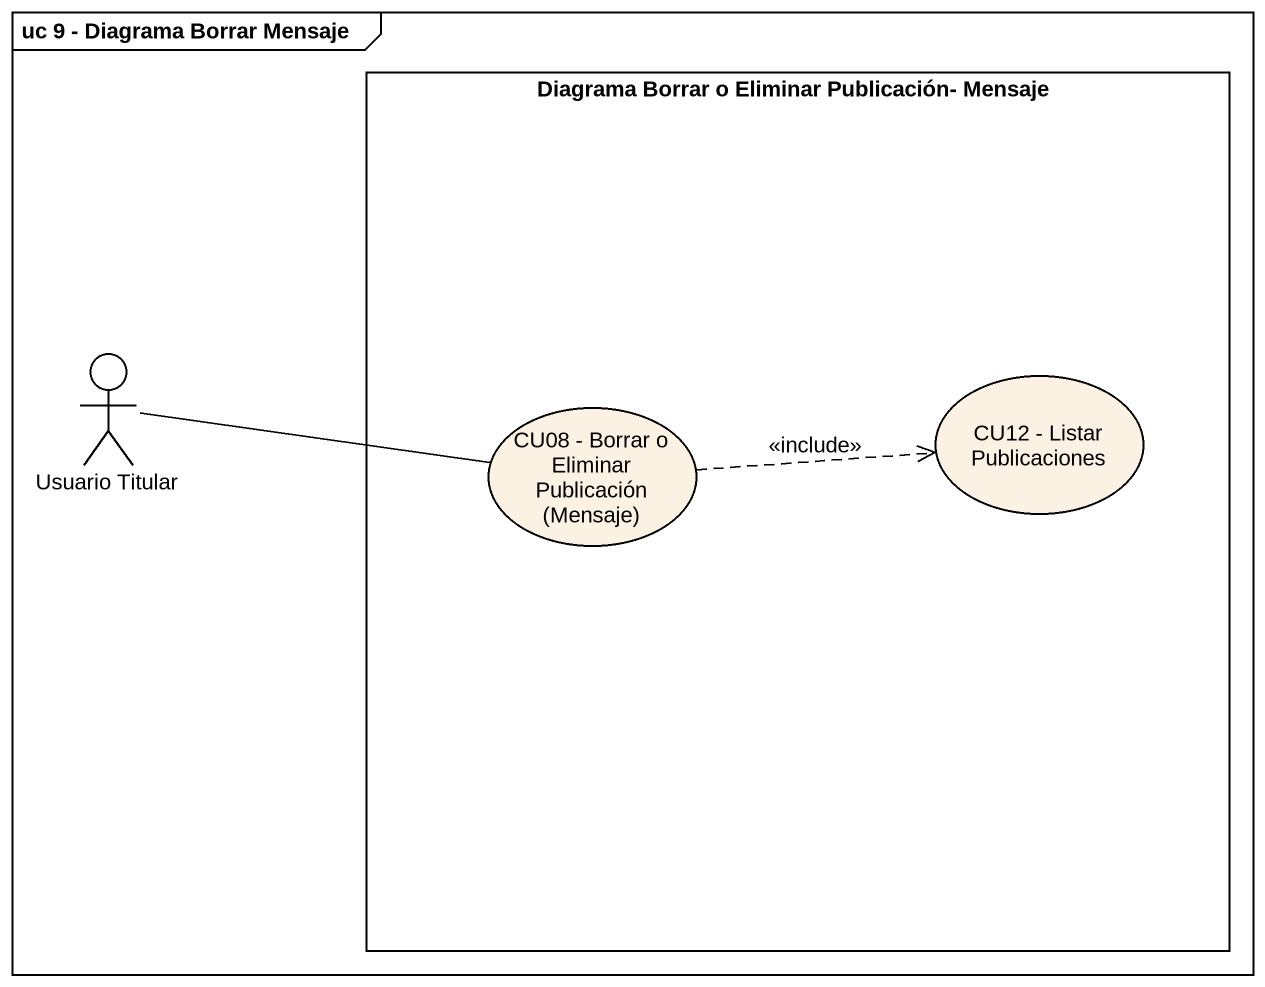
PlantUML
@startuml
mainframe uc 9 - Diagrama Borrar Mensaje
rectangle "Diagrama Borrar o Eliminar Publicación- Mensaje" as Diagrama_Borrar_o_Eliminar {
  usecase "CU12 - Listar Publicaciones" as CU12_Listar_Publicaciones
  usecase "CU08 - Borrar o Eliminar Publicación (Mensaje)" as CU08_Borrar_o_Eliminar
}
actor "Usuario Titular" as Usuario_Titular
Usuario_Titular -right- CU08_Borrar_o_Eliminar
CU08_Borrar_o_Eliminar .right.> CU12_Listar_Publicaciones : <<include>>
@enduml
